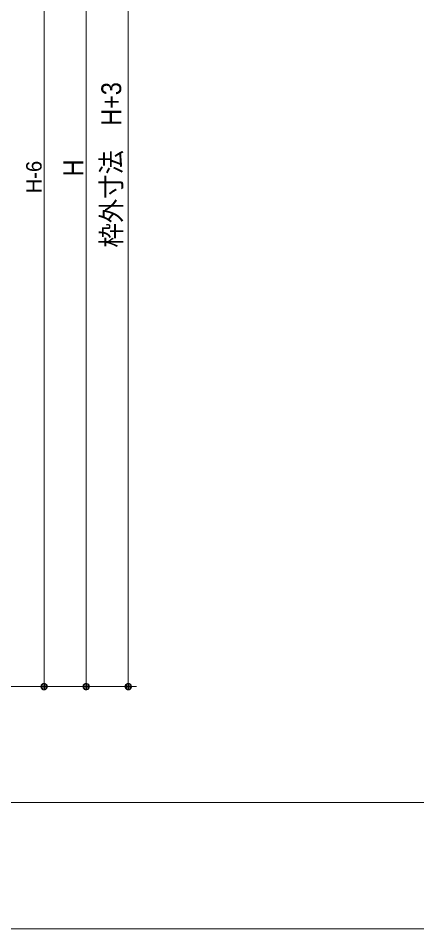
# Model space of a CAD drawing. Units: millimetres, scale not verified. Extents: x -4547 to 4547, y -2284 to 2284.
# Drawn here: x -1596 to -885, y -2078 to -455 of the extents above; entities that cross this region are included whole.
import ezdxf
from ezdxf.enums import TextEntityAlignment as Align

# ---------------------------------------------------------------- set-up
doc = ezdxf.new("R2010")
doc.units = ezdxf.units.MM
doc.header["$LTSCALE"] = 20
for name, color, linetype, lineweight in [('0-2_2寸法-1', 7, 'Continuous', 9), ('0-3_0', 7, 'Continuous', 9), ('0-5_1図面枠', 7, 'Continuous', 9)]:
    doc.layers.add(name, color=color, linetype=linetype, lineweight=lineweight)
doc.styles.add('ＭＳ Ｐゴシック', font='')
doc.styles.get('ＭＳ Ｐゴシック').set_extended_font_data('MS PGothic')

# ---------------------------------------------------------------- blocks, each defined once
blk = doc.blocks.new('_Dot')
at = {"layer": '0-3_0'}
for p, q in [((-10, 0), (-20, 0)), ((9.78, 2), (-9.78, 2)), ((7.99, 6), (-7.99, 6)), ((9.16, -3.98), (-9.16, -3.98)), ((6, -7.98), (-6, -7.98))]:
    blk.add_line(p, q, dxfattribs=at)
for points in [[(10, 0), (9.92, 1.25), (9.69, 2.49), (9.3, 3.68), (8.76, 4.82), (8.09, 5.88), (7.29, 6.85), (6.37, 7.71), (5.36, 8.44), (4.26, 9.05), (3.09, 9.51), (1.87, 9.82), (0.63, 9.98), (-0.63, 9.98), (-1.87, 9.82), (-3.09, 9.51), (-4.26, 9.05), (-5.36, 8.44), (-6.37, 7.71), (-7.29, 6.85), (-8.09, 5.88), (-8.76, 4.82), (-9.3, 3.68), (-9.69, 2.49), (-9.92, 1.25), (-10, 0), (0, 0)], [(-10, 0), (-9.92, -1.25), (-9.69, -2.49), (-9.3, -3.68), (-8.76, -4.82), (-8.09, -5.88), (-7.29, -6.85), (-6.37, -7.71), (-5.36, -8.44), (-4.26, -9.05), (-3.09, -9.51), (-1.87, -9.82), (-0.63, -9.98), (0.63, -9.98), (1.87, -9.82), (3.09, -9.51), (4.26, -9.05), (5.36, -8.44), (6.37, -7.71), (7.29, -6.85), (8.09, -5.88), (8.76, -4.82), (9.3, -3.68), (9.69, -2.49), (9.92, -1.25), (10, 0), (0, 0)]]:
    blk.add_lwpolyline(points, close=True, dxfattribs=at)
blk = doc.blocks.new('グループ-140')
at = {"layer": '0-5_1図面枠'}
blk.add_line((-60000, -37050), (60000, -37050), dxfattribs=at)
blk.add_lwpolyline([(-60000, 41550), (60000, 41550), (60000, -41550), (-60000, -41550)], close=True, dxfattribs=at)
blk = doc.blocks.new('図面枠')
at = {"layer": '0-5_1図面枠'}
blk.add_blockref('グループ-140', (0, 0), dxfattribs=at)

msp = doc.modelspace()

# ---------------------------------------------------------------- linework, layer by layer
at = {"layer": '0-2_2寸法-1'}
for p, q in [((-1399.9, 206.74), (-1399.9, -1634.74)), ((-1474.9, 191.74), (-1474.9, -1634.74)), ((-1549.9, 161.74), (-1549.9, -1634.74)), ((-1609.9, -1646), (-1534.9, -1646)), ((-1534.9, -1646), (-1459.9, -1646)), ((-1459.9, -1646), (-1384.9, -1646))]:
    msp.add_line(p, q, dxfattribs=at)

# ---------------------------------------------------------------- block references
at = {"layer": '0-2_2寸法-1', "xscale": 0.5627563, "yscale": 0.5627563, "rotation": 270}
for p in [(-1549.9, -1646), (-1474.9, -1646), (-1399.9, -1646)]:
    msp.add_blockref('_Dot', p, dxfattribs=at)
at = {"layer": '0-5_1図面枠', "xscale": 0.05, "yscale": 0.05}
msp.add_blockref('図面枠', (-1340.62, 0), dxfattribs=at)

# ---------------------------------------------------------------- texts
at = {"layer": '0-2_2寸法-1', "style": 'ＭＳ Ｐゴシック', "width": 0.9}
for s, p in [('枠外寸法\u3000H+3', (-1401.82, -863.6)), ('H', (-1469.6, -736.68))]:
    msp.add_text(s, height=35.38, rotation=90, dxfattribs=at).set_placement(p, align=Align.BOTTOM_LEFT)
at = {"layer": '0-2_2寸法-1', "style": 'ＭＳ Ｐゴシック'}
msp.add_text('H-6', height=27.51, rotation=90, dxfattribs=at).set_placement((-1546.11, -767.03), align=Align.BOTTOM_LEFT)

doc.saveas('drawing.dxf')
